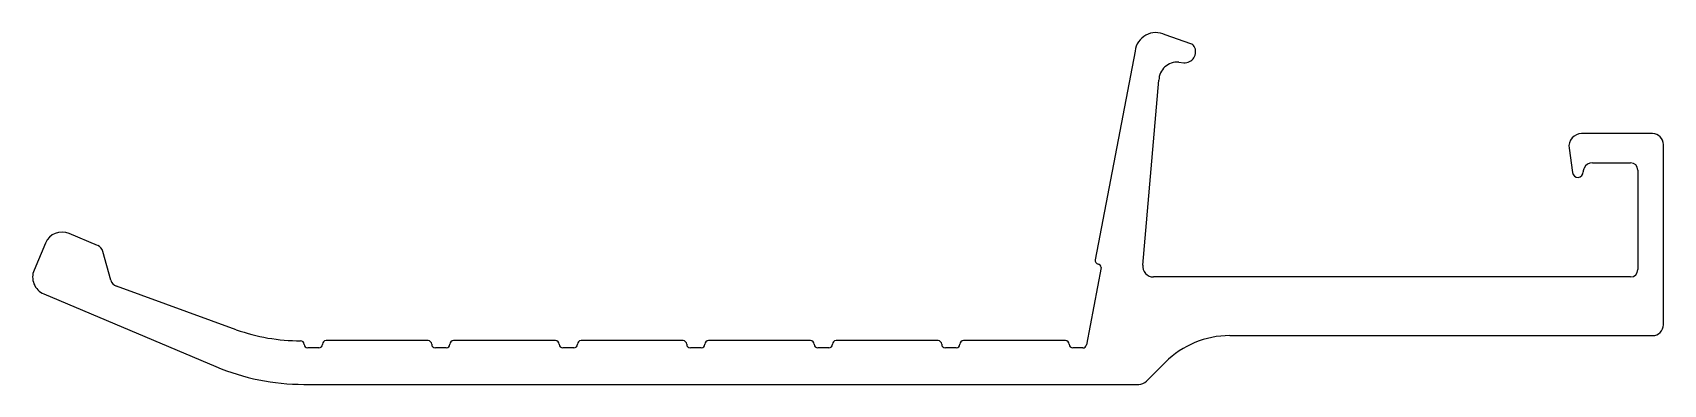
# Model space of a CAD drawing. Extents: x 2189.6 to 2234.4, y 1078.4 to 1088.1.
import ezdxf

# ---------------------------------------------------------------- set-up
doc = ezdxf.new("R2010")
doc.units = 0
doc.header["$LTSCALE"] = 0.5
doc.layers.get('0').update_dxf_attribs({"linetype": 'CONTINUOUS'})

msp = doc.modelspace()

# ---------------------------------------------------------------- linework, layer by layer
at = {"linetype": 'CONTINUOUS'}
for p, q in [((2221.383, 1087.749), (2220.675, 1087.993)), ((2219.854, 1087.548), (2218.754, 1081.823)), ((2221.048, 1087.243), (2221.187, 1087.23)), ((2220.06, 1081.68), (2220.504, 1086.752)), ((2234.054, 1085.286), (2232.11, 1085.286)), ((2231.764, 1084.889), (2231.855, 1084.216)), ((2234.354, 1081.154), (2234.354, 1084.986)), ((2232.404, 1084.486), (2233.454, 1084.486)), ((2233.654, 1084.286), (2233.654, 1081.554)), ((2191.372, 1082.218), (2190.592, 1082.547)), ((2189.937, 1082.281), (2189.626, 1081.543)), ((2191.73, 1081.269), (2191.516, 1082.053)), ((2218.92, 1081.616), (2218.515, 1079.488)), ((2218.833, 1081.706), (2218.839, 1081.705)), ((2233.454, 1081.354), (2220.359, 1081.354)), ((2234.354, 1080.044), (2234.354, 1081.154)), ((2189.892, 1080.888), (2194.62, 1078.894)), ((2195.178, 1079.906), (2191.886, 1081.1)), ((2197.445, 1079.407), (2197.138, 1079.407)), ((2197.542, 1079.507), (2197.542, 1079.503)), ((2200.442, 1079.607), (2197.642, 1079.607)), ((2200.942, 1079.407), (2200.642, 1079.407)), ((2203.942, 1079.607), (2201.142, 1079.607)), ((2204.442, 1079.407), (2204.142, 1079.407)), ((2207.442, 1079.607), (2204.642, 1079.607)), ((2207.942, 1079.407), (2207.642, 1079.407)), ((2210.942, 1079.607), (2208.142, 1079.607)), ((2211.442, 1079.407), (2211.142, 1079.407)), ((2214.442, 1079.607), (2211.642, 1079.607)), ((2214.942, 1079.407), (2214.642, 1079.407)), ((2217.942, 1079.607), (2215.142, 1079.607)), ((2218.416, 1079.407), (2218.142, 1079.407)), ((2222.45, 1079.744), (2234.054, 1079.744)), ((2220.165, 1078.494), (2220.682, 1079.011)), ((2197.03, 1078.407), (2219.953, 1078.407))]:
    msp.add_line(p, q, dxfattribs=at)
for centre, radius, start, end in [((2220.416, 1087.491), 0.565, 62.6833, 174.2318), ((2221.214, 1087.529), 0.3, 265, 29.6782), ((2221.343, 1087.603), 0.151, 29.7208, 74.5408), ((2221.004, 1086.745), 0.5, 85, 179.0866), ((2232.11, 1084.936), 0.35, 90, 187.736), ((2234.054, 1084.986), 0.3, 360, 90), ((2232.404, 1084.236), 0.25, 155.17, 180), ((2232.404, 1084.236), 0.25, 90, 155.17), ((2233.454, 1084.286), 0.2, 0, 90), ((2232.004, 1084.236), 0.15, 187.736, 0), ((2190.397, 1082.086), 0.5, 67.1276, 157.1276), ((2191.275, 1081.987), 0.25, 15.2551, 67.1276), ((2218.852, 1081.804), 0.1, 169.124, 259.124), ((2218.818, 1081.605), 0.102, 5.7947, 78.3938), ((2220.359, 1081.654), 0.3, 175, 270), ((2190.086, 1081.349), 0.5, 157.1276, 247.1276), ((2191.971, 1081.335), 0.25, 195.2551, 250.0682), ((2233.454, 1081.554), 0.2, 270, 360), ((2196.915, 1084.734), 5.13, 250.2129, 270.2951), ((2234.054, 1080.044), 0.3, 270, 360), ((2196.942, 1079.503), 0.1, 360, 90.295), ((2197.138, 1079.503), 0.0967, 180, 270), ((2197.445, 1079.503), 0.0967, 270, 360), ((2197.642, 1079.507), 0.1, 90, 180), ((2200.442, 1079.507), 0.1, 0, 90), ((2200.642, 1079.507), 0.1, 180, 270), ((2200.942, 1079.507), 0.1, 270, 360), ((2201.142, 1079.507), 0.1, 90, 180), ((2203.942, 1079.507), 0.1, 0, 90), ((2204.142, 1079.507), 0.1, 180, 270), ((2204.442, 1079.507), 0.1, 270, 0), ((2204.642, 1079.507), 0.1, 90, 180), ((2207.442, 1079.507), 0.1, 0, 90), ((2207.642, 1079.507), 0.1, 180, 270), ((2207.942, 1079.507), 0.1, 270, 0), ((2208.142, 1079.507), 0.1, 90, 180), ((2210.942, 1079.507), 0.1, 0, 90), ((2211.142, 1079.507), 0.1, 180, 270), ((2211.442, 1079.507), 0.1, 270, 360), ((2211.642, 1079.507), 0.1, 90, 180), ((2214.442, 1079.507), 0.1, 0, 90), ((2214.642, 1079.507), 0.1, 180, 270), ((2214.942, 1079.507), 0.1, 270, 0), ((2215.142, 1079.507), 0.1, 90, 180), ((2217.942, 1079.507), 0.1, 0, 90), ((2218.142, 1079.507), 0.1, 180, 270), ((2218.416, 1079.507), 0.1, 270, 349.2219), ((2222.45, 1077.244), 2.5, 90, 135), ((2197.03, 1084.607), 6.2, 247.1276, 270), ((2219.953, 1078.707), 0.3, 270, 315)]:
    msp.add_arc(centre, radius, start, end, dxfattribs=at)

doc.saveas('drawing.dxf')
